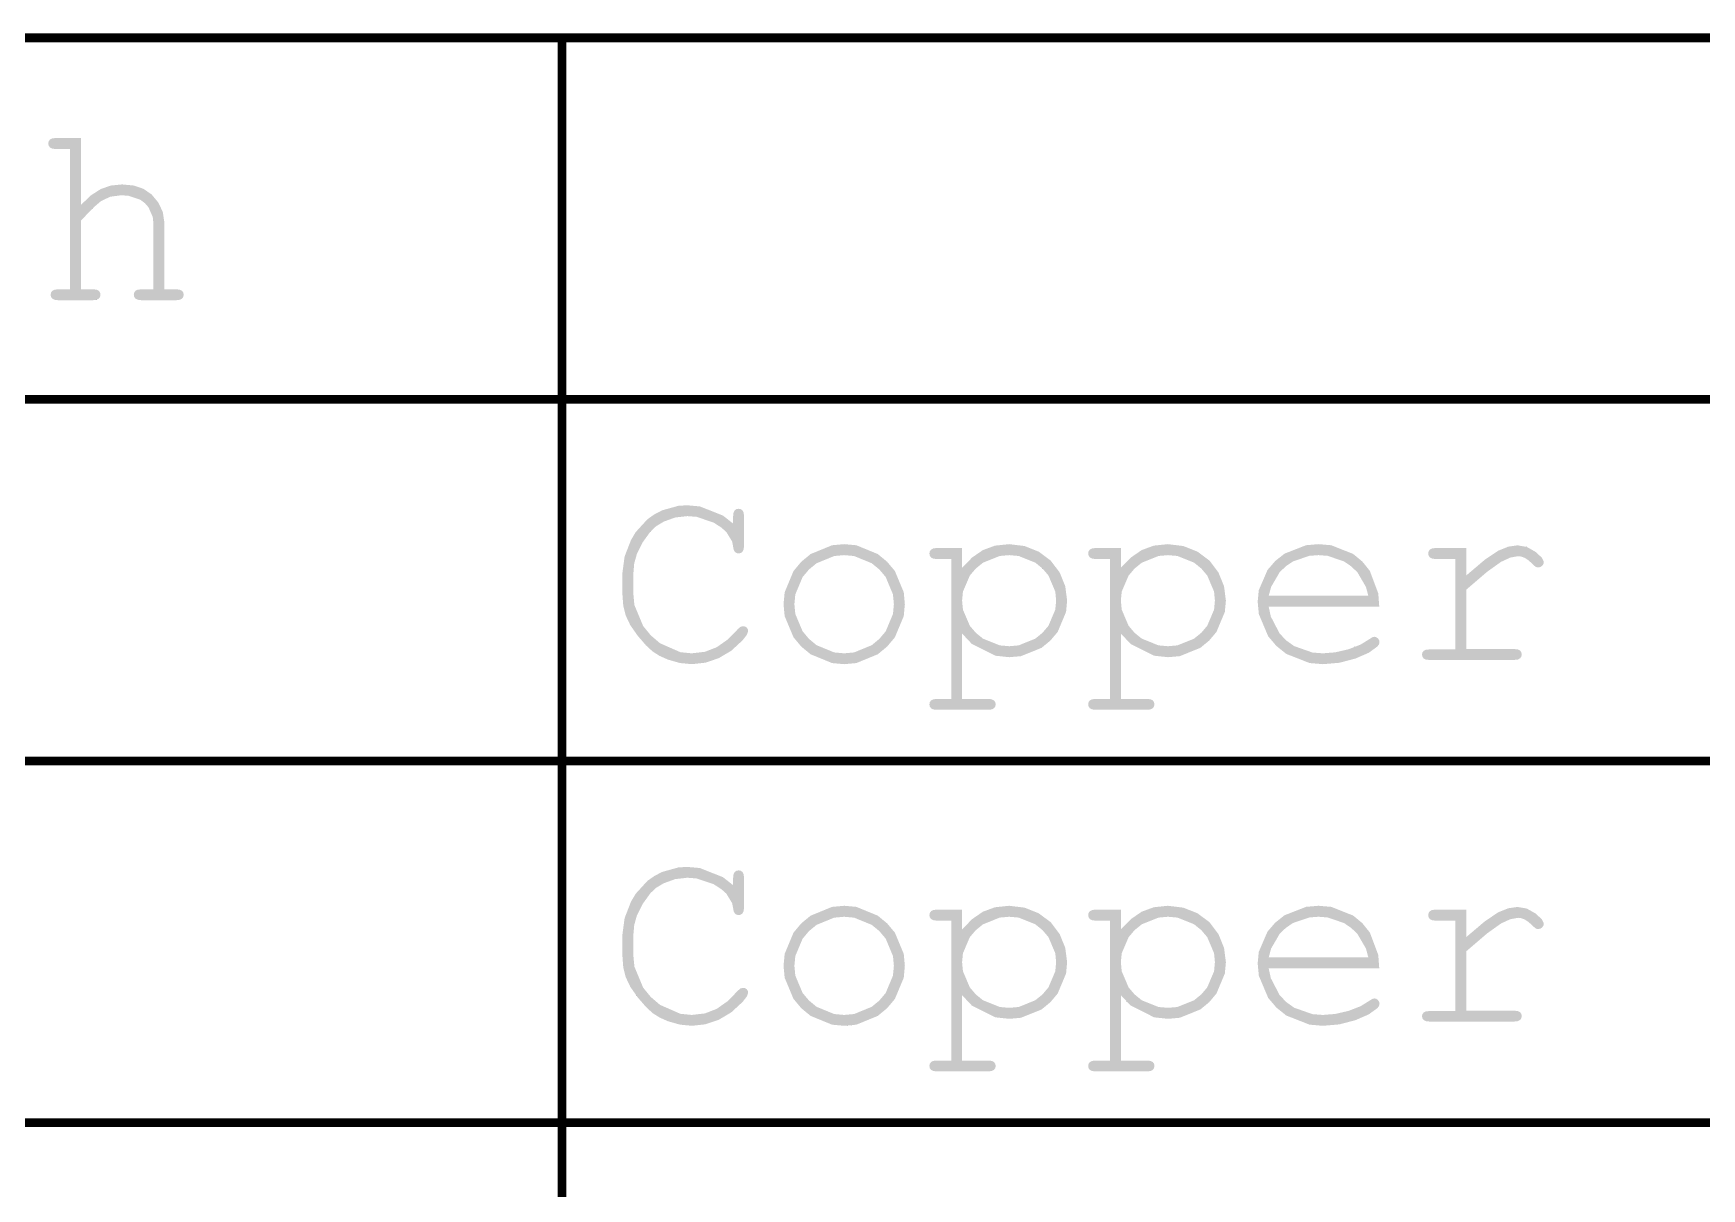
# Model space of a CAD drawing. Extents: x -3 to 268, y -4 to 76.
# Drawn here: x 188.44 to 207.35, y 54.39 to 67.49 of the extents above; entities that cross this region are included whole.
import ezdxf

# ---------------------------------------------------------------- set-up
doc = ezdxf.new("R2010")
doc.units = 0
doc.layers.add('DRILL_SYMBOLS', color=255, linetype='CONTINUOUS')

msp = doc.modelspace()

# ---------------------------------------------------------------- hatches: boundary and pattern name
at = {"layer": 'DRILL_SYMBOLS'}
for points in [[(188.976288, 66.300706), (188.976288, 65.543382), (189.091096, 65.651964), (189.201142, 65.722826), (189.315217, 65.761827), (189.442109, 65.774828), (189.57486, 65.762193), (189.686005, 65.72429), (189.778107, 65.660203), (189.85373, 65.569017), (189.904267, 65.461534), (189.921113, 65.348558), (189.921113, 64.585374), (190.058808, 64.585374), (190.097443, 64.581163), (190.122529, 64.568529), (190.136262, 64.548936), (190.140839, 64.523851), (190.136262, 64.499681), (190.122529, 64.479906), (190.097443, 64.466722), (190.058808, 64.462328), (189.658906, 64.462328), (189.620087, 64.466722), (189.594452, 64.479906), (189.58017, 64.499681), (189.575409, 64.523851), (189.58017, 64.548936), (189.594452, 64.568529), (189.620087, 64.581163), (189.658906, 64.585374), (189.796601, 64.585374), (189.796601, 65.339769), (189.790604, 65.403673), (189.742631, 65.515001), (189.700654, 65.562425), (189.647965, 65.601518), (189.514298, 65.646196), (189.43332, 65.651781), (189.308442, 65.635301), (189.203339, 65.585863), (189.112153, 65.507127), (188.976288, 65.364671), (188.976288, 64.585374), (189.115449, 64.585374), (189.153168, 64.581163), (189.178437, 64.568529), (189.192719, 64.548936), (189.19748, 64.523851), (189.192719, 64.499681), (189.178437, 64.479906), (189.153168, 64.466722), (189.115449, 64.462328), (188.714081, 64.462328), (188.676362, 64.466722), (188.651093, 64.479906), (188.636811, 64.499681), (188.63205, 64.523851), (188.636811, 64.548936), (188.651093, 64.568529), (188.676362, 64.581163), (188.714081, 64.585374), (188.853242, 64.585374), (188.853242, 66.176195), (188.687714, 66.176195), (188.649994, 66.180589), (188.624726, 66.193773), (188.610444, 66.213914), (188.605683, 66.239183), (188.610444, 66.263353), (188.624726, 66.283128), (188.649994, 66.296312), (188.687714, 66.300706)], [(196.371259, 61.928978), (196.371259, 62.015403), (196.37547, 62.053123), (196.388104, 62.078392), (196.407697, 62.092674), (196.432782, 62.097435), (196.457868, 62.092674), (196.47746, 62.078392), (196.490094, 62.053123), (196.494306, 62.015403), (196.494306, 61.674095), (196.490094, 61.635276), (196.47746, 61.609642), (196.457868, 61.595359), (196.432782, 61.590599), (196.409894, 61.594993), (196.391034, 61.608177), (196.377667, 61.631248), (196.371259, 61.665306), (196.360181, 61.72509), (196.29353, 61.834221), (196.237958, 61.883568), (196.150067, 61.940605), (195.956708, 62.00579), (195.851239, 62.013939), (195.713178, 61.998192), (195.583173, 61.95095), (195.498944, 61.900413), (195.433759, 61.839622), (195.346967, 61.719139), (195.27995, 61.586204), (195.249188, 61.477073), (195.238935, 61.354759), (195.238935, 61.139427), (195.251386, 61.006263), (195.350995, 60.767128), (195.438153, 60.661155), (195.541791, 60.572395), (195.773236, 60.470955), (195.901044, 60.458275), (196.051007, 60.475486), (196.184491, 60.527122), (196.307721, 60.613548), (196.426923, 60.73513), (196.45329, 60.758201), (196.482587, 60.765892), (196.506391, 60.761863), (196.525067, 60.749778), (196.537152, 60.731468), (196.541181, 60.708763), (196.525434, 60.666282), (196.478192, 60.606224), (196.350568, 60.488121), (196.207929, 60.403343), (196.056867, 60.352274), (195.903974, 60.335251), (195.769574, 60.348062), (195.632978, 60.386497), (195.536664, 60.429344), (195.458661, 60.478782), (195.38194, 60.549644), (195.289472, 60.656761), (195.20506, 60.777244), (195.152509, 60.888206), (195.125043, 60.999717), (195.115888, 61.121849), (195.115888, 61.372337), (195.140241, 61.555992), (195.2133, 61.743675), (195.266492, 61.83303), (195.399793, 61.978782), (195.479901, 62.035179), (195.566281, 62.079719), (195.749753, 62.130623), (195.846845, 62.136985), (195.993878, 62.123985), (196.256085, 62.019981)], [(198.318036, 61.014915), (198.305448, 60.879417), (198.20474, 60.639183), (198.193524, 61.014915), (198.183225, 61.126335), (198.100827, 61.323356), (198.028729, 61.408958), (197.941983, 61.480095), (197.742398, 61.561393), (197.62956, 61.571556), (197.516721, 61.561348), (197.317136, 61.479683), (197.23039, 61.408226), (197.158292, 61.322395), (197.075894, 61.12574), (197.065595, 61.014915), (197.075894, 60.904686), (197.158292, 60.708397), (197.23039, 60.622337), (197.317136, 60.55056), (197.516721, 60.468528), (197.62956, 60.458275), (197.742398, 60.468483), (197.941983, 60.550148), (198.028729, 60.621605), (198.100827, 60.707435), (198.183225, 60.904091), (198.193524, 61.014915), (198.20474, 60.639183), (198.11662, 60.534446), (198.010739, 60.447298), (197.767941, 60.3477), (197.631024, 60.335251), (197.492871, 60.347746), (197.248975, 60.44771), (197.143231, 60.535179), (197.055432, 60.640144), (196.955091, 60.880012), (196.942548, 61.014915), (196.955091, 61.150459), (197.055432, 61.39106), (197.143231, 61.496116), (197.248975, 61.583595), (197.492871, 61.683571), (197.631024, 61.696068), (197.767941, 61.683616), (198.010739, 61.584007), (198.11662, 61.496849), (198.20474, 61.392021), (198.305448, 61.151054)], [(198.966962, 61.652122), (198.966962, 61.428001), (199.080853, 61.544822), (199.202802, 61.628685), (199.340131, 61.679222), (199.500165, 61.696068), (199.674848, 61.674827), (199.835614, 61.611107), (199.972028, 61.509483), (200.073651, 61.374534), (200.136823, 61.219078), (200.15788, 61.055931), (200.146024, 60.928169), (200.051175, 60.701484), (200.033368, 61.055931), (200.023709, 61.158333), (199.946439, 61.340339), (199.878827, 61.419944), (199.797299, 61.486274), (199.608701, 61.56208), (199.50163, 61.571556), (199.393872, 61.562034), (199.204175, 61.485862), (199.122235, 61.419212), (199.054303, 61.339378), (198.976666, 61.157737), (198.966962, 61.055931), (198.976666, 60.953483), (199.054303, 60.77111), (199.122235, 60.691185), (199.204175, 60.624534), (199.393872, 60.548362), (199.50163, 60.538841), (199.608106, 60.548317), (199.796338, 60.624122), (199.878095, 60.690452), (199.946027, 60.770149), (200.023664, 60.952888), (200.033368, 61.055931), (200.051175, 60.701484), (199.968183, 60.602562), (199.867887, 60.52021), (199.63461, 60.426094), (199.50163, 60.414329), (199.344617, 60.431083), (199.077283, 60.565117), (198.966962, 60.682396), (198.966962, 59.941208), (199.26579, 59.941208), (199.30351, 59.936996), (199.328778, 59.924362), (199.343061, 59.90477), (199.347821, 59.879684), (199.343061, 59.855514), (199.328778, 59.835739), (199.30351, 59.822555), (199.26579, 59.818161), (198.678388, 59.818161), (198.640668, 59.822372), (198.615399, 59.835006), (198.601117, 59.854599), (198.596356, 59.879684), (198.601117, 59.90477), (198.615399, 59.924362), (198.640668, 59.936996), (198.678388, 59.941208), (198.843915, 59.941208), (198.843915, 61.52761), (198.678388, 61.52761), (198.640668, 61.532005), (198.615399, 61.545189), (198.601117, 61.56533), (198.596356, 61.590599), (198.601117, 61.614769), (198.615399, 61.634544), (198.640668, 61.647728), (198.678388, 61.652122)], [(200.767255, 61.652122), (200.767255, 61.428001), (200.881146, 61.544822), (201.003095, 61.628685), (201.140424, 61.679222), (201.300458, 61.696068), (201.475141, 61.674827), (201.635907, 61.611107), (201.772321, 61.509483), (201.873944, 61.374534), (201.937116, 61.219078), (201.958173, 61.055931), (201.946317, 60.928169), (201.851468, 60.701484), (201.833661, 61.055931), (201.824002, 61.158333), (201.746732, 61.340339), (201.67912, 61.419944), (201.597592, 61.486274), (201.408994, 61.56208), (201.301923, 61.571556), (201.194165, 61.562034), (201.004468, 61.485862), (200.922528, 61.419212), (200.854596, 61.339378), (200.776959, 61.157737), (200.767255, 61.055931), (200.776959, 60.953483), (200.854596, 60.77111), (200.922528, 60.691185), (201.004468, 60.624534), (201.194165, 60.548362), (201.301923, 60.538841), (201.408399, 60.548317), (201.596631, 60.624122), (201.678388, 60.690452), (201.74632, 60.770149), (201.823957, 60.952888), (201.833661, 61.055931), (201.851468, 60.701484), (201.768476, 60.602562), (201.66818, 60.52021), (201.434903, 60.426094), (201.301923, 60.414329), (201.14491, 60.431083), (200.877576, 60.565117), (200.767255, 60.682396), (200.767255, 59.941208), (201.066083, 59.941208), (201.103803, 59.936996), (201.129071, 59.924362), (201.143353, 59.90477), (201.148114, 59.879684), (201.143353, 59.855514), (201.129071, 59.835739), (201.103803, 59.822555), (201.066083, 59.818161), (200.478681, 59.818161), (200.440961, 59.822372), (200.415692, 59.835006), (200.40141, 59.854599), (200.396649, 59.879684), (200.40141, 59.90477), (200.415692, 59.924362), (200.440961, 59.936996), (200.478681, 59.941208), (200.644208, 59.941208), (200.644208, 61.52761), (200.478681, 61.52761), (200.440961, 61.532005), (200.415692, 61.545189), (200.40141, 61.56533), (200.396649, 61.590599), (200.40141, 61.614769), (200.415692, 61.634544), (200.440961, 61.647728), (200.478681, 61.652122)], [(203.696942, 60.988548), (202.443036, 60.988548), (202.467618, 60.874977), (202.567594, 60.682716), (202.642987, 60.604026), (202.731839, 60.54026), (202.939481, 60.467384), (203.05827, 60.458275), (203.199262, 60.469627), (203.346845, 60.503685), (203.483808, 60.556419), (203.592938, 60.623802), (203.618939, 60.640281), (203.641278, 60.645775), (203.663251, 60.641197), (203.682294, 60.627464), (203.695478, 60.607505), (203.699872, 60.584251), (203.694013, 60.559715), (203.676435, 60.535911), (203.578839, 60.465049), (203.426679, 60.398948), (203.244855, 60.351175), (203.05827, 60.335251), (202.906613, 60.348204), (202.642575, 60.45183), (202.530194, 60.542503), (202.437589, 60.651588), (202.331754, 60.902443), (202.318524, 61.044212), (202.33093, 61.173484), (202.430173, 61.403465), (202.517011, 61.504173), (202.622159, 61.588127), (202.867887, 61.684074), (203.008466, 61.696068), (203.152661, 61.683754), (203.400952, 61.585243), (203.505048, 61.499046), (203.5901, 61.393257), (203.572431, 61.11306), (203.546659, 61.210106), (203.450345, 61.375633), (203.379804, 61.444114), (203.298093, 61.49987), (203.112424, 61.563591), (203.008466, 61.571556), (202.904553, 61.563682), (202.719251, 61.500694), (202.63786, 61.445579), (202.567548, 61.377556), (202.470868, 61.211296), (202.444501, 61.11306), (203.572431, 61.11306), (203.5901, 61.393257), (203.686048, 61.138008)], [(204.684247, 61.652122), (204.684247, 61.341575), (204.894269, 61.519737), (205.043866, 61.620628), (205.158673, 61.66732), (205.264325, 61.682884), (205.370343, 61.66439), (205.468671, 61.608909), (205.539533, 61.543907), (205.563153, 61.496849), (205.558576, 61.471397), (205.544843, 61.450706), (205.524152, 61.436973), (205.4987, 61.432396), (205.48515, 61.433677), (205.473798, 61.437523), (205.459149, 61.448326), (205.435712, 61.470482), (205.387738, 61.513694), (205.346356, 61.540794), (205.308637, 61.555076), (205.271649, 61.559837), (205.182843, 61.543724), (205.077558, 61.495384), (204.922467, 61.384422), (204.684247, 61.180443), (204.684247, 60.506614), (205.229169, 60.506614), (205.267987, 60.502403), (205.293622, 60.489769), (205.307904, 60.470176), (205.312665, 60.445091), (205.307904, 60.420921), (205.293622, 60.401146), (205.267987, 60.387962), (205.229169, 60.383568), (204.263837, 60.383568), (204.226117, 60.387779), (204.200849, 60.400413), (204.186566, 60.419639), (204.181806, 60.443626), (204.186383, 60.466514), (204.200116, 60.485374), (204.225202, 60.498008), (204.263837, 60.50222), (204.5612, 60.50222), (204.5612, 61.52761), (204.334149, 61.52761), (204.29643, 61.532005), (204.271161, 61.545189), (204.256879, 61.56533), (204.252118, 61.590599), (204.256696, 61.614769), (204.270429, 61.634544), (204.295514, 61.647728), (204.334149, 61.652122)], [(196.371259, 57.828978), (196.371259, 57.915403), (196.37547, 57.953123), (196.388104, 57.978392), (196.407697, 57.992674), (196.432782, 57.997435), (196.457868, 57.992674), (196.47746, 57.978392), (196.490094, 57.953123), (196.494306, 57.915403), (196.494306, 57.574095), (196.490094, 57.535276), (196.47746, 57.509642), (196.457868, 57.495359), (196.432782, 57.490599), (196.409894, 57.494993), (196.391034, 57.508177), (196.377667, 57.531248), (196.371259, 57.565306), (196.360181, 57.62509), (196.29353, 57.734221), (196.237958, 57.783568), (196.150067, 57.840605), (195.956708, 57.90579), (195.851239, 57.913939), (195.713178, 57.898192), (195.583173, 57.85095), (195.498944, 57.800413), (195.433759, 57.739622), (195.346967, 57.619139), (195.27995, 57.486204), (195.249188, 57.377073), (195.238935, 57.254759), (195.238935, 57.039427), (195.251386, 56.906263), (195.350995, 56.667128), (195.438153, 56.561155), (195.541791, 56.472395), (195.773236, 56.370955), (195.901044, 56.358275), (196.051007, 56.375486), (196.184491, 56.427122), (196.307721, 56.513548), (196.426923, 56.63513), (196.45329, 56.658201), (196.482587, 56.665892), (196.506391, 56.661863), (196.525067, 56.649778), (196.537152, 56.631468), (196.541181, 56.608763), (196.525434, 56.566282), (196.478192, 56.506224), (196.350568, 56.388121), (196.207929, 56.303343), (196.056867, 56.252274), (195.903974, 56.235251), (195.769574, 56.248062), (195.632978, 56.286497), (195.536664, 56.329344), (195.458661, 56.378782), (195.38194, 56.449644), (195.289472, 56.556761), (195.20506, 56.677244), (195.152509, 56.788206), (195.125043, 56.899717), (195.115888, 57.021849), (195.115888, 57.272337), (195.140241, 57.455992), (195.2133, 57.643675), (195.266492, 57.73303), (195.399793, 57.878782), (195.479901, 57.935179), (195.566281, 57.979719), (195.749753, 58.030623), (195.846845, 58.036985), (195.993878, 58.023985), (196.256085, 57.919981)], [(198.318036, 56.914915), (198.305448, 56.779417), (198.20474, 56.539183), (198.193524, 56.914915), (198.183225, 57.026335), (198.100827, 57.223356), (198.028729, 57.308958), (197.941983, 57.380095), (197.742398, 57.461393), (197.62956, 57.471556), (197.516721, 57.461348), (197.317136, 57.379683), (197.23039, 57.308226), (197.158292, 57.222395), (197.075894, 57.02574), (197.065595, 56.914915), (197.075894, 56.804686), (197.158292, 56.608397), (197.23039, 56.522337), (197.317136, 56.45056), (197.516721, 56.368528), (197.62956, 56.358275), (197.742398, 56.368483), (197.941983, 56.450148), (198.028729, 56.521605), (198.100827, 56.607435), (198.183225, 56.804091), (198.193524, 56.914915), (198.20474, 56.539183), (198.11662, 56.434446), (198.010739, 56.347298), (197.767941, 56.2477), (197.631024, 56.235251), (197.492871, 56.247746), (197.248975, 56.34771), (197.143231, 56.435179), (197.055432, 56.540144), (196.955091, 56.780012), (196.942548, 56.914915), (196.955091, 57.050459), (197.055432, 57.29106), (197.143231, 57.396116), (197.248975, 57.483595), (197.492871, 57.583571), (197.631024, 57.596068), (197.767941, 57.583616), (198.010739, 57.484007), (198.11662, 57.396849), (198.20474, 57.292021), (198.305448, 57.051054)], [(198.966962, 57.552122), (198.966962, 57.328001), (199.080853, 57.444822), (199.202802, 57.528685), (199.340131, 57.579222), (199.500165, 57.596068), (199.674848, 57.574827), (199.835614, 57.511107), (199.972028, 57.409483), (200.073651, 57.274534), (200.136823, 57.119078), (200.15788, 56.955931), (200.146024, 56.828169), (200.051175, 56.601484), (200.033368, 56.955931), (200.023709, 57.058333), (199.946439, 57.240339), (199.878827, 57.319944), (199.797299, 57.386274), (199.608701, 57.46208), (199.50163, 57.471556), (199.393872, 57.462034), (199.204175, 57.385862), (199.122235, 57.319212), (199.054303, 57.239378), (198.976666, 57.057737), (198.966962, 56.955931), (198.976666, 56.853483), (199.054303, 56.67111), (199.122235, 56.591185), (199.204175, 56.524534), (199.393872, 56.448362), (199.50163, 56.438841), (199.608106, 56.448317), (199.796338, 56.524122), (199.878095, 56.590452), (199.946027, 56.670149), (200.023664, 56.852888), (200.033368, 56.955931), (200.051175, 56.601484), (199.968183, 56.502562), (199.867887, 56.42021), (199.63461, 56.326094), (199.50163, 56.314329), (199.344617, 56.331083), (199.077283, 56.465117), (198.966962, 56.582396), (198.966962, 55.841208), (199.26579, 55.841208), (199.30351, 55.836996), (199.328778, 55.824362), (199.343061, 55.80477), (199.347821, 55.779684), (199.343061, 55.755514), (199.328778, 55.735739), (199.30351, 55.722555), (199.26579, 55.718161), (198.678388, 55.718161), (198.640668, 55.722372), (198.615399, 55.735006), (198.601117, 55.754599), (198.596356, 55.779684), (198.601117, 55.80477), (198.615399, 55.824362), (198.640668, 55.836996), (198.678388, 55.841208), (198.843915, 55.841208), (198.843915, 57.42761), (198.678388, 57.42761), (198.640668, 57.432005), (198.615399, 57.445189), (198.601117, 57.46533), (198.596356, 57.490599), (198.601117, 57.514769), (198.615399, 57.534544), (198.640668, 57.547728), (198.678388, 57.552122)], [(200.767255, 57.552122), (200.767255, 57.328001), (200.881146, 57.444822), (201.003095, 57.528685), (201.140424, 57.579222), (201.300458, 57.596068), (201.475141, 57.574827), (201.635907, 57.511107), (201.772321, 57.409483), (201.873944, 57.274534), (201.937116, 57.119078), (201.958173, 56.955931), (201.946317, 56.828169), (201.851468, 56.601484), (201.833661, 56.955931), (201.824002, 57.058333), (201.746732, 57.240339), (201.67912, 57.319944), (201.597592, 57.386274), (201.408994, 57.46208), (201.301923, 57.471556), (201.194165, 57.462034), (201.004468, 57.385862), (200.922528, 57.319212), (200.854596, 57.239378), (200.776959, 57.057737), (200.767255, 56.955931), (200.776959, 56.853483), (200.854596, 56.67111), (200.922528, 56.591185), (201.004468, 56.524534), (201.194165, 56.448362), (201.301923, 56.438841), (201.408399, 56.448317), (201.596631, 56.524122), (201.678388, 56.590452), (201.74632, 56.670149), (201.823957, 56.852888), (201.833661, 56.955931), (201.851468, 56.601484), (201.768476, 56.502562), (201.66818, 56.42021), (201.434903, 56.326094), (201.301923, 56.314329), (201.14491, 56.331083), (200.877576, 56.465117), (200.767255, 56.582396), (200.767255, 55.841208), (201.066083, 55.841208), (201.103803, 55.836996), (201.129071, 55.824362), (201.143353, 55.80477), (201.148114, 55.779684), (201.143353, 55.755514), (201.129071, 55.735739), (201.103803, 55.722555), (201.066083, 55.718161), (200.478681, 55.718161), (200.440961, 55.722372), (200.415692, 55.735006), (200.40141, 55.754599), (200.396649, 55.779684), (200.40141, 55.80477), (200.415692, 55.824362), (200.440961, 55.836996), (200.478681, 55.841208), (200.644208, 55.841208), (200.644208, 57.42761), (200.478681, 57.42761), (200.440961, 57.432005), (200.415692, 57.445189), (200.40141, 57.46533), (200.396649, 57.490599), (200.40141, 57.514769), (200.415692, 57.534544), (200.440961, 57.547728), (200.478681, 57.552122)], [(203.696942, 56.888548), (202.443036, 56.888548), (202.467618, 56.774977), (202.567594, 56.582716), (202.642987, 56.504026), (202.731839, 56.44026), (202.939481, 56.367384), (203.05827, 56.358275), (203.199262, 56.369627), (203.346845, 56.403685), (203.483808, 56.456419), (203.592938, 56.523802), (203.618939, 56.540281), (203.641278, 56.545775), (203.663251, 56.541197), (203.682294, 56.527464), (203.695478, 56.507505), (203.699872, 56.484251), (203.694013, 56.459715), (203.676435, 56.435911), (203.578839, 56.365049), (203.426679, 56.298948), (203.244855, 56.251175), (203.05827, 56.235251), (202.906613, 56.248204), (202.642575, 56.35183), (202.530194, 56.442503), (202.437589, 56.551588), (202.331754, 56.802443), (202.318524, 56.944212), (202.33093, 57.073484), (202.430173, 57.303465), (202.517011, 57.404173), (202.622159, 57.488127), (202.867887, 57.584074), (203.008466, 57.596068), (203.152661, 57.583754), (203.400952, 57.485243), (203.505048, 57.399046), (203.5901, 57.293257), (203.572431, 57.01306), (203.546659, 57.110106), (203.450345, 57.275633), (203.379804, 57.344114), (203.298093, 57.39987), (203.112424, 57.463591), (203.008466, 57.471556), (202.904553, 57.463682), (202.719251, 57.400694), (202.63786, 57.345579), (202.567548, 57.277556), (202.470868, 57.111296), (202.444501, 57.01306), (203.572431, 57.01306), (203.5901, 57.293257), (203.686048, 57.038008)], [(204.684247, 57.552122), (204.684247, 57.241575), (204.894269, 57.419737), (205.043866, 57.520628), (205.158673, 57.56732), (205.264325, 57.582884), (205.370343, 57.56439), (205.468671, 57.508909), (205.539533, 57.443907), (205.563153, 57.396849), (205.558576, 57.371397), (205.544843, 57.350706), (205.524152, 57.336973), (205.4987, 57.332396), (205.48515, 57.333677), (205.473798, 57.337523), (205.459149, 57.348326), (205.435712, 57.370482), (205.387738, 57.413694), (205.346356, 57.440794), (205.308637, 57.455076), (205.271649, 57.459837), (205.182843, 57.443724), (205.077558, 57.395384), (204.922467, 57.284422), (204.684247, 57.080443), (204.684247, 56.406614), (205.229169, 56.406614), (205.267987, 56.402403), (205.293622, 56.389769), (205.307904, 56.370176), (205.312665, 56.345091), (205.307904, 56.320921), (205.293622, 56.301146), (205.267987, 56.287962), (205.229169, 56.283568), (204.263837, 56.283568), (204.226117, 56.287779), (204.200849, 56.300413), (204.186566, 56.319639), (204.181806, 56.343626), (204.186383, 56.366514), (204.200116, 56.385374), (204.225202, 56.398008), (204.263837, 56.40222), (204.5612, 56.40222), (204.5612, 57.42761), (204.334149, 57.42761), (204.29643, 57.432005), (204.271161, 57.445189), (204.256879, 57.46533), (204.252118, 57.490599), (204.256696, 57.514769), (204.270429, 57.534544), (204.295514, 57.547728), (204.334149, 57.552122)]]:
    msp.add_hatch(color=7, dxfattribs=at).paths.add_polyline_path(points)

# ---------------------------------------------------------------- linework, layer by layer
at = {"layer": 'DRILL_SYMBOLS', "color": 7}
for points, const_width in [([(110.923999, 67.437377), (267.529853, 67.437377)], 0.1), ([(194.429853, 67.437377), (194.429853, 30.537377)], 0.1), ([(188.976288, 66.300706), (188.976288, 65.543382), (189.091096, 65.651964), (189.201142, 65.722826), (189.315217, 65.761827), (189.442109, 65.774828), (189.57486, 65.762193), (189.686005, 65.72429), (189.778107, 65.660203), (189.85373, 65.569017), (189.904267, 65.461534), (189.921113, 65.348558), (189.921113, 64.585374), (190.058808, 64.585374), (190.097443, 64.581163), (190.122529, 64.568529), (190.136262, 64.548936), (190.140839, 64.523851), (190.136262, 64.499681), (190.122529, 64.479906), (190.097443, 64.466722), (190.058808, 64.462328), (189.658906, 64.462328), (189.620087, 64.466722), (189.594452, 64.479906), (189.58017, 64.499681), (189.575409, 64.523851), (189.58017, 64.548936), (189.594452, 64.568529), (189.620087, 64.581163), (189.658906, 64.585374), (189.796601, 64.585374), (189.796601, 65.339769), (189.790604, 65.403673), (189.742631, 65.515001), (189.700654, 65.562425), (189.647965, 65.601518), (189.514298, 65.646196), (189.43332, 65.651781), (189.308442, 65.635301), (189.203339, 65.585863), (189.112153, 65.507127), (188.976288, 65.364671), (188.976288, 64.585374), (189.115449, 64.585374), (189.153168, 64.581163), (189.178437, 64.568529), (189.192719, 64.548936), (189.19748, 64.523851), (189.192719, 64.499681), (189.178437, 64.479906), (189.153168, 64.466722), (189.115449, 64.462328), (188.714081, 64.462328), (188.676362, 64.466722), (188.651093, 64.479906), (188.636811, 64.499681), (188.63205, 64.523851), (188.636811, 64.548936), (188.651093, 64.568529), (188.676362, 64.581163), (188.714081, 64.585374), (188.853242, 64.585374), (188.853242, 66.176195), (188.687714, 66.176195), (188.649994, 66.180589), (188.624726, 66.193773), (188.610444, 66.213914), (188.605683, 66.239183), (188.610444, 66.263353), (188.624726, 66.283128), (188.649994, 66.296312), (188.687714, 66.300706), (188.976288, 66.300706)], 0.000001), ([(110.923999, 63.337377), (267.529853, 63.337377)], 0.1), ([(196.371259, 61.928978), (196.371259, 62.015403), (196.37547, 62.053123), (196.388104, 62.078392), (196.407697, 62.092674), (196.432782, 62.097435), (196.457868, 62.092674), (196.47746, 62.078392), (196.490094, 62.053123), (196.494306, 62.015403), (196.494306, 61.674095), (196.490094, 61.635276), (196.47746, 61.609642), (196.457868, 61.595359), (196.432782, 61.590599), (196.409894, 61.594993), (196.391034, 61.608177), (196.377667, 61.631248), (196.371259, 61.665306), (196.360181, 61.72509), (196.29353, 61.834221), (196.237958, 61.883568), (196.150067, 61.940605), (195.956708, 62.00579), (195.851239, 62.013939), (195.713178, 61.998192), (195.583173, 61.95095), (195.498944, 61.900413), (195.433759, 61.839622), (195.346967, 61.719139), (195.27995, 61.586204), (195.249188, 61.477073), (195.238935, 61.354759), (195.238935, 61.139427), (195.251386, 61.006263), (195.350995, 60.767128), (195.438153, 60.661155), (195.541791, 60.572395), (195.773236, 60.470955), (195.901044, 60.458275), (196.051007, 60.475486), (196.184491, 60.527122), (196.307721, 60.613548), (196.426923, 60.73513), (196.45329, 60.758201), (196.482587, 60.765892), (196.506391, 60.761863), (196.525067, 60.749778), (196.537152, 60.731468), (196.541181, 60.708763), (196.525434, 60.666282), (196.478192, 60.606224), (196.350568, 60.488121), (196.207929, 60.403343), (196.056867, 60.352274), (195.903974, 60.335251), (195.769574, 60.348062), (195.632978, 60.386497), (195.536664, 60.429344), (195.458661, 60.478782), (195.38194, 60.549644), (195.289472, 60.656761), (195.20506, 60.777244), (195.152509, 60.888206), (195.125043, 60.999717), (195.115888, 61.121849), (195.115888, 61.372337), (195.140241, 61.555992), (195.2133, 61.743675), (195.266492, 61.83303), (195.399793, 61.978782), (195.479901, 62.035179), (195.566281, 62.079719), (195.749753, 62.130623), (195.846845, 62.136985), (195.993878, 62.123985), (196.256085, 62.019981), (196.371259, 61.928978)], 0.000001), ([(198.318036, 61.014915), (198.305448, 60.879417), (198.20474, 60.639183), (198.193524, 61.014915), (198.183225, 61.126335), (198.100827, 61.323356), (198.028729, 61.408958), (197.941983, 61.480095), (197.742398, 61.561393), (197.62956, 61.571556), (197.516721, 61.561348), (197.317136, 61.479683), (197.23039, 61.408226), (197.158292, 61.322395), (197.075894, 61.12574), (197.065595, 61.014915), (197.075894, 60.904686), (197.158292, 60.708397), (197.23039, 60.622337), (197.317136, 60.55056), (197.516721, 60.468528), (197.62956, 60.458275), (197.742398, 60.468483), (197.941983, 60.550148), (198.028729, 60.621605), (198.100827, 60.707435), (198.183225, 60.904091), (198.193524, 61.014915), (198.20474, 60.639183), (198.11662, 60.534446), (198.010739, 60.447298), (197.767941, 60.3477), (197.631024, 60.335251), (197.492871, 60.347746), (197.248975, 60.44771), (197.143231, 60.535179), (197.055432, 60.640144), (196.955091, 60.880012), (196.942548, 61.014915), (196.955091, 61.150459), (197.055432, 61.39106), (197.143231, 61.496116), (197.248975, 61.583595), (197.492871, 61.683571), (197.631024, 61.696068), (197.767941, 61.683616), (198.010739, 61.584007), (198.11662, 61.496849), (198.20474, 61.392021), (198.305448, 61.151054), (198.318036, 61.014915)], 0.000001), ([(198.966962, 61.652122), (198.966962, 61.428001), (199.080853, 61.544822), (199.202802, 61.628685), (199.340131, 61.679222), (199.500165, 61.696068), (199.674848, 61.674827), (199.835614, 61.611107), (199.972028, 61.509483), (200.073651, 61.374534), (200.136823, 61.219078), (200.15788, 61.055931), (200.146024, 60.928169), (200.051175, 60.701484), (200.033368, 61.055931), (200.023709, 61.158333), (199.946439, 61.340339), (199.878827, 61.419944), (199.797299, 61.486274), (199.608701, 61.56208), (199.50163, 61.571556), (199.393872, 61.562034), (199.204175, 61.485862), (199.122235, 61.419212), (199.054303, 61.339378), (198.976666, 61.157737), (198.966962, 61.055931), (198.976666, 60.953483), (199.054303, 60.77111), (199.122235, 60.691185), (199.204175, 60.624534), (199.393872, 60.548362), (199.50163, 60.538841), (199.608106, 60.548317), (199.796338, 60.624122), (199.878095, 60.690452), (199.946027, 60.770149), (200.023664, 60.952888), (200.033368, 61.055931), (200.051175, 60.701484), (199.968183, 60.602562), (199.867887, 60.52021), (199.63461, 60.426094), (199.50163, 60.414329), (199.344617, 60.431083), (199.077283, 60.565117), (198.966962, 60.682396), (198.966962, 59.941208), (199.26579, 59.941208), (199.30351, 59.936996), (199.328778, 59.924362), (199.343061, 59.90477), (199.347821, 59.879684), (199.343061, 59.855514), (199.328778, 59.835739), (199.30351, 59.822555), (199.26579, 59.818161), (198.678388, 59.818161), (198.640668, 59.822372), (198.615399, 59.835006), (198.601117, 59.854599), (198.596356, 59.879684), (198.601117, 59.90477), (198.615399, 59.924362), (198.640668, 59.936996), (198.678388, 59.941208), (198.843915, 59.941208), (198.843915, 61.52761), (198.678388, 61.52761), (198.640668, 61.532005), (198.615399, 61.545189), (198.601117, 61.56533), (198.596356, 61.590599), (198.601117, 61.614769), (198.615399, 61.634544), (198.640668, 61.647728), (198.678388, 61.652122), (198.966962, 61.652122)], 0.000001), ([(200.767255, 61.652122), (200.767255, 61.428001), (200.881146, 61.544822), (201.003095, 61.628685), (201.140424, 61.679222), (201.300458, 61.696068), (201.475141, 61.674827), (201.635907, 61.611107), (201.772321, 61.509483), (201.873944, 61.374534), (201.937116, 61.219078), (201.958173, 61.055931), (201.946317, 60.928169), (201.851468, 60.701484), (201.833661, 61.055931), (201.824002, 61.158333), (201.746732, 61.340339), (201.67912, 61.419944), (201.597592, 61.486274), (201.408994, 61.56208), (201.301923, 61.571556), (201.194165, 61.562034), (201.004468, 61.485862), (200.922528, 61.419212), (200.854596, 61.339378), (200.776959, 61.157737), (200.767255, 61.055931), (200.776959, 60.953483), (200.854596, 60.77111), (200.922528, 60.691185), (201.004468, 60.624534), (201.194165, 60.548362), (201.301923, 60.538841), (201.408399, 60.548317), (201.596631, 60.624122), (201.678388, 60.690452), (201.74632, 60.770149), (201.823957, 60.952888), (201.833661, 61.055931), (201.851468, 60.701484), (201.768476, 60.602562), (201.66818, 60.52021), (201.434903, 60.426094), (201.301923, 60.414329), (201.14491, 60.431083), (200.877576, 60.565117), (200.767255, 60.682396), (200.767255, 59.941208), (201.066083, 59.941208), (201.103803, 59.936996), (201.129071, 59.924362), (201.143353, 59.90477), (201.148114, 59.879684), (201.143353, 59.855514), (201.129071, 59.835739), (201.103803, 59.822555), (201.066083, 59.818161), (200.478681, 59.818161), (200.440961, 59.822372), (200.415692, 59.835006), (200.40141, 59.854599), (200.396649, 59.879684), (200.40141, 59.90477), (200.415692, 59.924362), (200.440961, 59.936996), (200.478681, 59.941208), (200.644208, 59.941208), (200.644208, 61.52761), (200.478681, 61.52761), (200.440961, 61.532005), (200.415692, 61.545189), (200.40141, 61.56533), (200.396649, 61.590599), (200.40141, 61.614769), (200.415692, 61.634544), (200.440961, 61.647728), (200.478681, 61.652122), (200.767255, 61.652122)], 0.000001), ([(203.696942, 60.988548), (202.443036, 60.988548), (202.467618, 60.874977), (202.567594, 60.682716), (202.642987, 60.604026), (202.731839, 60.54026), (202.939481, 60.467384), (203.05827, 60.458275), (203.199262, 60.469627), (203.346845, 60.503685), (203.483808, 60.556419), (203.592938, 60.623802), (203.618939, 60.640281), (203.641278, 60.645775), (203.663251, 60.641197), (203.682294, 60.627464), (203.695478, 60.607505), (203.699872, 60.584251), (203.694013, 60.559715), (203.676435, 60.535911), (203.578839, 60.465049), (203.426679, 60.398948), (203.244855, 60.351175), (203.05827, 60.335251), (202.906613, 60.348204), (202.642575, 60.45183), (202.530194, 60.542503), (202.437589, 60.651588), (202.331754, 60.902443), (202.318524, 61.044212), (202.33093, 61.173484), (202.430173, 61.403465), (202.517011, 61.504173), (202.622159, 61.588127), (202.867887, 61.684074), (203.008466, 61.696068), (203.152661, 61.683754), (203.400952, 61.585243), (203.505048, 61.499046), (203.5901, 61.393257), (203.572431, 61.11306), (203.546659, 61.210106), (203.450345, 61.375633), (203.379804, 61.444114), (203.298093, 61.49987), (203.112424, 61.563591), (203.008466, 61.571556), (202.904553, 61.563682), (202.719251, 61.500694), (202.63786, 61.445579), (202.567548, 61.377556), (202.470868, 61.211296), (202.444501, 61.11306), (203.572431, 61.11306), (203.5901, 61.393257), (203.686048, 61.138008), (203.696942, 60.988548)], 0.000001), ([(204.684247, 61.652122), (204.684247, 61.341575), (204.894269, 61.519737), (205.043866, 61.620628), (205.158673, 61.66732), (205.264325, 61.682884), (205.370343, 61.66439), (205.468671, 61.608909), (205.539533, 61.543907), (205.563153, 61.496849), (205.558576, 61.471397), (205.544843, 61.450706), (205.524152, 61.436973), (205.4987, 61.432396), (205.48515, 61.433677), (205.473798, 61.437523), (205.459149, 61.448326), (205.435712, 61.470482), (205.387738, 61.513694), (205.346356, 61.540794), (205.308637, 61.555076), (205.271649, 61.559837), (205.182843, 61.543724), (205.077558, 61.495384), (204.922467, 61.384422), (204.684247, 61.180443), (204.684247, 60.506614), (205.229169, 60.506614), (205.267987, 60.502403), (205.293622, 60.489769), (205.307904, 60.470176), (205.312665, 60.445091), (205.307904, 60.420921), (205.293622, 60.401146), (205.267987, 60.387962), (205.229169, 60.383568), (204.263837, 60.383568), (204.226117, 60.387779), (204.200849, 60.400413), (204.186566, 60.419639), (204.181806, 60.443626), (204.186383, 60.466514), (204.200116, 60.485374), (204.225202, 60.498008), (204.263837, 60.50222), (204.5612, 60.50222), (204.5612, 61.52761), (204.334149, 61.52761), (204.29643, 61.532005), (204.271161, 61.545189), (204.256879, 61.56533), (204.252118, 61.590599), (204.256696, 61.614769), (204.270429, 61.634544), (204.295514, 61.647728), (204.334149, 61.652122), (204.684247, 61.652122)], 0.000001), ([(110.923999, 59.237377), (267.529853, 59.237377)], 0.1), ([(196.371259, 57.828978), (196.371259, 57.915403), (196.37547, 57.953123), (196.388104, 57.978392), (196.407697, 57.992674), (196.432782, 57.997435), (196.457868, 57.992674), (196.47746, 57.978392), (196.490094, 57.953123), (196.494306, 57.915403), (196.494306, 57.574095), (196.490094, 57.535276), (196.47746, 57.509642), (196.457868, 57.495359), (196.432782, 57.490599), (196.409894, 57.494993), (196.391034, 57.508177), (196.377667, 57.531248), (196.371259, 57.565306), (196.360181, 57.62509), (196.29353, 57.734221), (196.237958, 57.783568), (196.150067, 57.840605), (195.956708, 57.90579), (195.851239, 57.913939), (195.713178, 57.898192), (195.583173, 57.85095), (195.498944, 57.800413), (195.433759, 57.739622), (195.346967, 57.619139), (195.27995, 57.486204), (195.249188, 57.377073), (195.238935, 57.254759), (195.238935, 57.039427), (195.251386, 56.906263), (195.350995, 56.667128), (195.438153, 56.561155), (195.541791, 56.472395), (195.773236, 56.370955), (195.901044, 56.358275), (196.051007, 56.375486), (196.184491, 56.427122), (196.307721, 56.513548), (196.426923, 56.63513), (196.45329, 56.658201), (196.482587, 56.665892), (196.506391, 56.661863), (196.525067, 56.649778), (196.537152, 56.631468), (196.541181, 56.608763), (196.525434, 56.566282), (196.478192, 56.506224), (196.350568, 56.388121), (196.207929, 56.303343), (196.056867, 56.252274), (195.903974, 56.235251), (195.769574, 56.248062), (195.632978, 56.286497), (195.536664, 56.329344), (195.458661, 56.378782), (195.38194, 56.449644), (195.289472, 56.556761), (195.20506, 56.677244), (195.152509, 56.788206), (195.125043, 56.899717), (195.115888, 57.021849), (195.115888, 57.272337), (195.140241, 57.455992), (195.2133, 57.643675), (195.266492, 57.73303), (195.399793, 57.878782), (195.479901, 57.935179), (195.566281, 57.979719), (195.749753, 58.030623), (195.846845, 58.036985), (195.993878, 58.023985), (196.256085, 57.919981), (196.371259, 57.828978)], 0.000001), ([(198.318036, 56.914915), (198.305448, 56.779417), (198.20474, 56.539183), (198.193524, 56.914915), (198.183225, 57.026335), (198.100827, 57.223356), (198.028729, 57.308958), (197.941983, 57.380095), (197.742398, 57.461393), (197.62956, 57.471556), (197.516721, 57.461348), (197.317136, 57.379683), (197.23039, 57.308226), (197.158292, 57.222395), (197.075894, 57.02574), (197.065595, 56.914915), (197.075894, 56.804686), (197.158292, 56.608397), (197.23039, 56.522337), (197.317136, 56.45056), (197.516721, 56.368528), (197.62956, 56.358275), (197.742398, 56.368483), (197.941983, 56.450148), (198.028729, 56.521605), (198.100827, 56.607435), (198.183225, 56.804091), (198.193524, 56.914915), (198.20474, 56.539183), (198.11662, 56.434446), (198.010739, 56.347298), (197.767941, 56.2477), (197.631024, 56.235251), (197.492871, 56.247746), (197.248975, 56.34771), (197.143231, 56.435179), (197.055432, 56.540144), (196.955091, 56.780012), (196.942548, 56.914915), (196.955091, 57.050459), (197.055432, 57.29106), (197.143231, 57.396116), (197.248975, 57.483595), (197.492871, 57.583571), (197.631024, 57.596068), (197.767941, 57.583616), (198.010739, 57.484007), (198.11662, 57.396849), (198.20474, 57.292021), (198.305448, 57.051054), (198.318036, 56.914915)], 0.000001), ([(198.966962, 57.552122), (198.966962, 57.328001), (199.080853, 57.444822), (199.202802, 57.528685), (199.340131, 57.579222), (199.500165, 57.596068), (199.674848, 57.574827), (199.835614, 57.511107), (199.972028, 57.409483), (200.073651, 57.274534), (200.136823, 57.119078), (200.15788, 56.955931), (200.146024, 56.828169), (200.051175, 56.601484), (200.033368, 56.955931), (200.023709, 57.058333), (199.946439, 57.240339), (199.878827, 57.319944), (199.797299, 57.386274), (199.608701, 57.46208), (199.50163, 57.471556), (199.393872, 57.462034), (199.204175, 57.385862), (199.122235, 57.319212), (199.054303, 57.239378), (198.976666, 57.057737), (198.966962, 56.955931), (198.976666, 56.853483), (199.054303, 56.67111), (199.122235, 56.591185), (199.204175, 56.524534), (199.393872, 56.448362), (199.50163, 56.438841), (199.608106, 56.448317), (199.796338, 56.524122), (199.878095, 56.590452), (199.946027, 56.670149), (200.023664, 56.852888), (200.033368, 56.955931), (200.051175, 56.601484), (199.968183, 56.502562), (199.867887, 56.42021), (199.63461, 56.326094), (199.50163, 56.314329), (199.344617, 56.331083), (199.077283, 56.465117), (198.966962, 56.582396), (198.966962, 55.841208), (199.26579, 55.841208), (199.30351, 55.836996), (199.328778, 55.824362), (199.343061, 55.80477), (199.347821, 55.779684), (199.343061, 55.755514), (199.328778, 55.735739), (199.30351, 55.722555), (199.26579, 55.718161), (198.678388, 55.718161), (198.640668, 55.722372), (198.615399, 55.735006), (198.601117, 55.754599), (198.596356, 55.779684), (198.601117, 55.80477), (198.615399, 55.824362), (198.640668, 55.836996), (198.678388, 55.841208), (198.843915, 55.841208), (198.843915, 57.42761), (198.678388, 57.42761), (198.640668, 57.432005), (198.615399, 57.445189), (198.601117, 57.46533), (198.596356, 57.490599), (198.601117, 57.514769), (198.615399, 57.534544), (198.640668, 57.547728), (198.678388, 57.552122), (198.966962, 57.552122)], 0.000001), ([(200.767255, 57.552122), (200.767255, 57.328001), (200.881146, 57.444822), (201.003095, 57.528685), (201.140424, 57.579222), (201.300458, 57.596068), (201.475141, 57.574827), (201.635907, 57.511107), (201.772321, 57.409483), (201.873944, 57.274534), (201.937116, 57.119078), (201.958173, 56.955931), (201.946317, 56.828169), (201.851468, 56.601484), (201.833661, 56.955931), (201.824002, 57.058333), (201.746732, 57.240339), (201.67912, 57.319944), (201.597592, 57.386274), (201.408994, 57.46208), (201.301923, 57.471556), (201.194165, 57.462034), (201.004468, 57.385862), (200.922528, 57.319212), (200.854596, 57.239378), (200.776959, 57.057737), (200.767255, 56.955931), (200.776959, 56.853483), (200.854596, 56.67111), (200.922528, 56.591185), (201.004468, 56.524534), (201.194165, 56.448362), (201.301923, 56.438841), (201.408399, 56.448317), (201.596631, 56.524122), (201.678388, 56.590452), (201.74632, 56.670149), (201.823957, 56.852888), (201.833661, 56.955931), (201.851468, 56.601484), (201.768476, 56.502562), (201.66818, 56.42021), (201.434903, 56.326094), (201.301923, 56.314329), (201.14491, 56.331083), (200.877576, 56.465117), (200.767255, 56.582396), (200.767255, 55.841208), (201.066083, 55.841208), (201.103803, 55.836996), (201.129071, 55.824362), (201.143353, 55.80477), (201.148114, 55.779684), (201.143353, 55.755514), (201.129071, 55.735739), (201.103803, 55.722555), (201.066083, 55.718161), (200.478681, 55.718161), (200.440961, 55.722372), (200.415692, 55.735006), (200.40141, 55.754599), (200.396649, 55.779684), (200.40141, 55.80477), (200.415692, 55.824362), (200.440961, 55.836996), (200.478681, 55.841208), (200.644208, 55.841208), (200.644208, 57.42761), (200.478681, 57.42761), (200.440961, 57.432005), (200.415692, 57.445189), (200.40141, 57.46533), (200.396649, 57.490599), (200.40141, 57.514769), (200.415692, 57.534544), (200.440961, 57.547728), (200.478681, 57.552122), (200.767255, 57.552122)], 0.000001), ([(203.696942, 56.888548), (202.443036, 56.888548), (202.467618, 56.774977), (202.567594, 56.582716), (202.642987, 56.504026), (202.731839, 56.44026), (202.939481, 56.367384), (203.05827, 56.358275), (203.199262, 56.369627), (203.346845, 56.403685), (203.483808, 56.456419), (203.592938, 56.523802), (203.618939, 56.540281), (203.641278, 56.545775), (203.663251, 56.541197), (203.682294, 56.527464), (203.695478, 56.507505), (203.699872, 56.484251), (203.694013, 56.459715), (203.676435, 56.435911), (203.578839, 56.365049), (203.426679, 56.298948), (203.244855, 56.251175), (203.05827, 56.235251), (202.906613, 56.248204), (202.642575, 56.35183), (202.530194, 56.442503), (202.437589, 56.551588), (202.331754, 56.802443), (202.318524, 56.944212), (202.33093, 57.073484), (202.430173, 57.303465), (202.517011, 57.404173), (202.622159, 57.488127), (202.867887, 57.584074), (203.008466, 57.596068), (203.152661, 57.583754), (203.400952, 57.485243), (203.505048, 57.399046), (203.5901, 57.293257), (203.572431, 57.01306), (203.546659, 57.110106), (203.450345, 57.275633), (203.379804, 57.344114), (203.298093, 57.39987), (203.112424, 57.463591), (203.008466, 57.471556), (202.904553, 57.463682), (202.719251, 57.400694), (202.63786, 57.345579), (202.567548, 57.277556), (202.470868, 57.111296), (202.444501, 57.01306), (203.572431, 57.01306), (203.5901, 57.293257), (203.686048, 57.038008), (203.696942, 56.888548)], 0.000001), ([(204.684247, 57.552122), (204.684247, 57.241575), (204.894269, 57.419737), (205.043866, 57.520628), (205.158673, 57.56732), (205.264325, 57.582884), (205.370343, 57.56439), (205.468671, 57.508909), (205.539533, 57.443907), (205.563153, 57.396849), (205.558576, 57.371397), (205.544843, 57.350706), (205.524152, 57.336973), (205.4987, 57.332396), (205.48515, 57.333677), (205.473798, 57.337523), (205.459149, 57.348326), (205.435712, 57.370482), (205.387738, 57.413694), (205.346356, 57.440794), (205.308637, 57.455076), (205.271649, 57.459837), (205.182843, 57.443724), (205.077558, 57.395384), (204.922467, 57.284422), (204.684247, 57.080443), (204.684247, 56.406614), (205.229169, 56.406614), (205.267987, 56.402403), (205.293622, 56.389769), (205.307904, 56.370176), (205.312665, 56.345091), (205.307904, 56.320921), (205.293622, 56.301146), (205.267987, 56.287962), (205.229169, 56.283568), (204.263837, 56.283568), (204.226117, 56.287779), (204.200849, 56.300413), (204.186566, 56.319639), (204.181806, 56.343626), (204.186383, 56.366514), (204.200116, 56.385374), (204.225202, 56.398008), (204.263837, 56.40222), (204.5612, 56.40222), (204.5612, 57.42761), (204.334149, 57.42761), (204.29643, 57.432005), (204.271161, 57.445189), (204.256879, 57.46533), (204.252118, 57.490599), (204.256696, 57.514769), (204.270429, 57.534544), (204.295514, 57.547728), (204.334149, 57.552122), (204.684247, 57.552122)], 0.000001), ([(110.923999, 55.137377), (267.529853, 55.137377)], 0.1)]:
    msp.add_lwpolyline(points, dxfattribs=dict(at, const_width=const_width))

doc.saveas('drawing.dxf')
